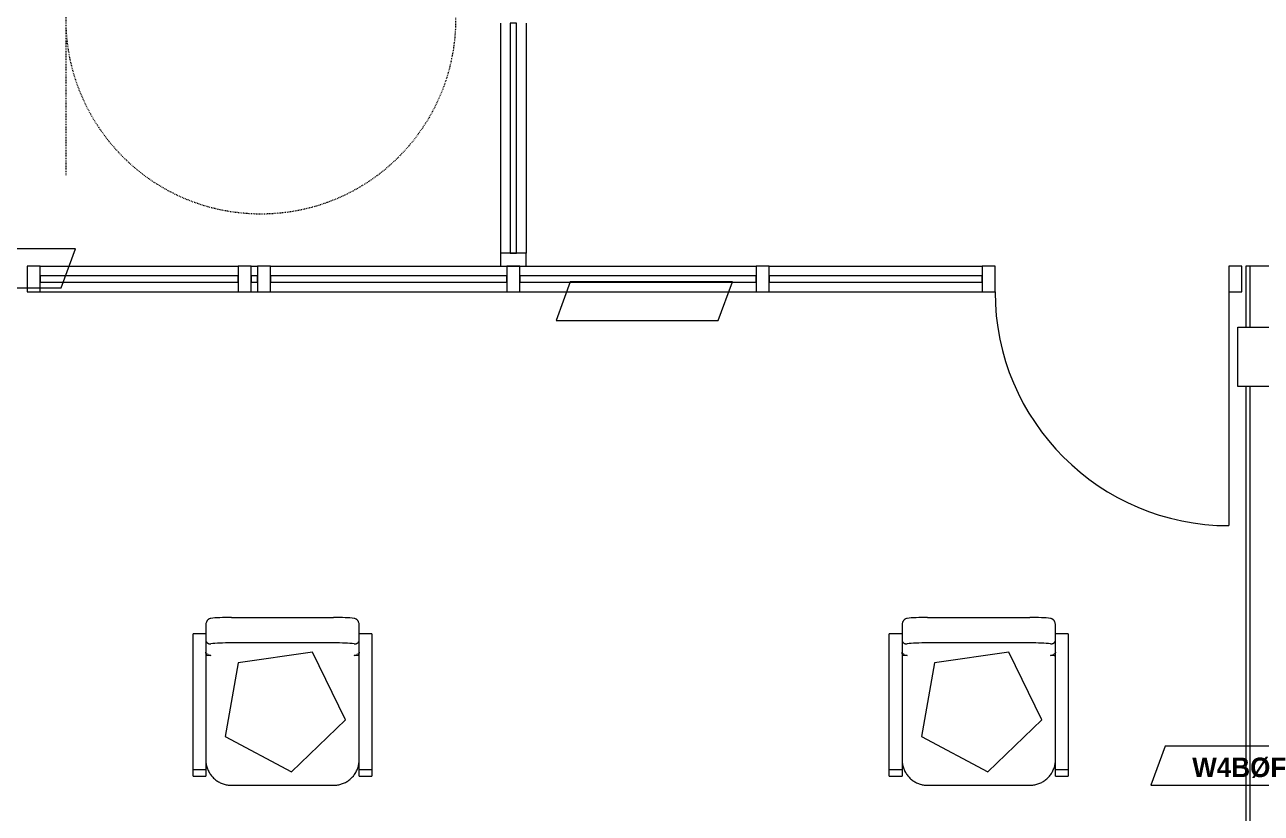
# Model space of a CAD drawing. Header units: inches. Extents: x -4010 to -1814, y 9846 to 12241.
# Drawn here: x -3826.8 to -3636.3, y 11195.8 to 11317.3 of the extents above; entities that cross this region are included whole.
import ezdxf

# ---------------------------------------------------------------- set-up
doc = ezdxf.new("R2010")
doc.units = ezdxf.units.IN
doc.header["$MEASUREMENT"] = 0
doc.linetypes.add('Dash', pattern=[0.25, 0.125, -0.125])
for name, color, linetype, lineweight in [('0-1', 7, 'Continuous', 5), ('0-2', 7, 'Continuous', 9), ('A-DOOR-1', 7, 'Continuous', 9), ('A-GENM-HDLN-1', 7, 'Dash', 9), ('A-GLAZ-CURT-1', 7, 'Continuous', 9), ('A-GLAZ-CWMG-1', 7, 'Continuous', 9), ('A-WALL-1', 7, 'Continuous', 9), ('A-WALL-2', 250, 'Continuous', 18), ('A-WALL-IDEN', 211, 'Continuous', 9), ('E-FIRE-1', 7, 'Continuous', 9), ('I-FURN-1', 7, 'Continuous', 9)]:
    doc.layers.add(name, color=color, linetype=linetype, lineweight=lineweight)
doc.styles.add('Century Gothic_B_1', font='GOTHICB.TTF', dxfattribs={"height": 3})

# ---------------------------------------------------------------- blocks, each defined once
blk = doc.blocks.new('STOREFRONT DOOR - ALUM_ STILE W_ GLASS INSET-2189326-UNIT PLANS - 1ST FLOOR')
at = {"layer": 'A-DOOR-1'}
blk.add_line((-18, 2), (-18, 38), dxfattribs=at)
blk.add_arc((-18, 2), 36, 0, 90, dxfattribs=at)
blk = doc.blocks.new('Rectangular Mullion - 2_ x 4_ - EXTERIOR-2141111-UNIT PLANS - 1ST FLOOR')
at = {"layer": 'A-GLAZ-CWMG-1'}
for p, q in [((-2, 2), (0, 2)), ((-2, -2), (-2, 2)), ((0, 2), (0, -2)), ((0, -2), (-2, -2))]:
    blk.add_line(p, q, dxfattribs=at)
blk = doc.blocks.new('System Panel - Glazed-2151384-UNIT PLANS - 1ST FLOOR')
at = {"layer": 'A-GLAZ-CURT-1'}
for p, q in [((16.4, 0.5), (-16.4, 0.5)), ((-16.4, 0.5), (-16.4, -0.5)), ((16.4, -0.5), (16.4, 0.5)), ((-16.4, -0.5), (16.4, -0.5))]:
    blk.add_line(p, q, dxfattribs=at)
blk = doc.blocks.new('System Panel - Glazed-2151385-UNIT PLANS - 1ST FLOOR')
at = {"layer": 'A-GLAZ-CURT-1'}
for p, q in [((18.2, 0.5), (-18.2, 0.5)), ((-18.2, 0.5), (-18.2, -0.5)), ((18.2, -0.5), (18.2, 0.5)), ((-18.2, -0.5), (18.2, -0.5))]:
    blk.add_line(p, q, dxfattribs=at)
blk = doc.blocks.new('System Panel - Glazed-2151386-UNIT PLANS - 1ST FLOOR')
at = {"layer": 'A-GLAZ-CURT-1'}
for p, q in [((0.5, 0.5), (-0.5, 0.5)), ((-0.5, 0.5), (-0.5, -0.5)), ((0.5, -0.5), (0.5, 0.5)), ((-0.5, -0.5), (0.5, -0.5))]:
    blk.add_line(p, q, dxfattribs=at)
blk = doc.blocks.new('Rectangular Mullion - 2_ x 4_ - EXTERIOR-1900241-UNIT PLANS - 1ST FLOOR')
at = {"layer": 'A-GLAZ-CWMG-1'}
for p, q in [((-3712.12, 11280.16), (-3679.32, 11280.16)), ((-3712.12, 11276.16), (-3679.32, 11276.16))]:
    blk.add_line(p, q, dxfattribs=at)
blk = doc.blocks.new('Rectangular Mullion - 2_ x 4_ - EXTERIOR-1890807-UNIT PLANS - 1ST FLOOR')
at = {"layer": 'A-GLAZ-CWMG-1'}
for p, q in [((-3749.52, 11280.16), (-3714.12, 11280.16)), ((-3750.52, 11276.16), (-3714.12, 11276.16))]:
    blk.add_line(p, q, dxfattribs=at)
blk = doc.blocks.new('Rectangular Mullion - 2_ x 4_ - EXTERIOR-V51-UNIT PLANS - 1ST FLOOR')
at = {"layer": 'A-GLAZ-CWMG-1'}
for p, q in [((-3788.92, 11280.16), (-3753.52, 11280.16)), ((-3788.92, 11276.16), (-3752.52, 11276.16))]:
    blk.add_line(p, q, dxfattribs=at)
blk = doc.blocks.new('Rectangular Mullion - 2_ x 4_ - EXTERIOR-1900076-UNIT PLANS - 1ST FLOOR')
at = {"layer": 'A-GLAZ-CWMG-1'}
for p, q in [((-3791.92, 11280.16), (-3790.92, 11280.16)), ((-3791.92, 11276.16), (-3790.92, 11276.16))]:
    blk.add_line(p, q, dxfattribs=at)
blk = doc.blocks.new('Rectangular Mullion - 2_ x 4_ - EXTERIOR-2141107-UNIT PLANS - 1ST FLOOR')
at = {"layer": 'A-GLAZ-CWMG-1'}
for p, q in [((-1, 2), (1, 2)), ((-1, -2), (-1, 2)), ((1, 2), (1, -2)), ((1, -2), (-1, -2))]:
    blk.add_line(p, q, dxfattribs=at)
blk = doc.blocks.new('Rectangular Mullion - 2_ x 4_ - EXTERIOR-2141106-UNIT PLANS - 1ST FLOOR')
at = {"layer": 'A-GLAZ-CWMG-1'}
for p, q in [((-1, 2), (1, 2)), ((-1, -2), (-1, 2)), ((1, 2), (1, -2)), ((1, -2), (-1, -2))]:
    blk.add_line(p, q, dxfattribs=at)
blk = doc.blocks.new('System Panel - Glazed-2151387-UNIT PLANS - 1ST FLOOR')
at = {"layer": 'A-GLAZ-CURT-1'}
for p, q in [((15.25, 0.5), (-15.25, 0.5)), ((-15.25, 0.5), (-15.25, -0.5)), ((15.25, -0.5), (15.25, 0.5)), ((-15.25, -0.5), (15.25, -0.5))]:
    blk.add_line(p, q, dxfattribs=at)
blk = doc.blocks.new('System Panel - Glazed-2151146-UNIT PLANS - 1ST FLOOR')
at = {"layer": 'A-GLAZ-CURT-1'}
for p, q in [((17.7, 0.5), (-17.7, 0.5)), ((-17.7, 0.5), (-17.7, -0.5)), ((17.7, -0.5), (17.7, 0.5)), ((-17.7, -0.5), (17.7, -0.5))]:
    blk.add_line(p, q, dxfattribs=at)
blk = doc.blocks.new('Rectangular Mullion - 2_ x 4_ - EXTERIOR-1890816-UNIT PLANS - 1ST FLOOR')
at = {"layer": 'A-GLAZ-CWMG-1'}
for p, q in [((-3753.52, 11317.56), (-3753.52, 11282.16)), ((-3749.52, 11317.56), (-3749.52, 11282.16))]:
    blk.add_line(p, q, dxfattribs=at)
blk = doc.blocks.new('Office_chair_with_leather_seat_18133 - Office_chair_with_leather_seat_18133-1855774-UNIT PLANS - 1ST FLOOR')
at = {"layer": 'I-FURN-1'}
for p, q in [((10.24, 34.33), (10.24, 31.97)), ((14.17, 35.45), (29.92, 35.45)), ((33.86, 31.97), (33.86, 34.33)), ((10.24, 32.93), (8.27, 32.93)), ((8.27, 32.14), (8.27, 32.93)), ((35.83, 32.93), (33.86, 32.93)), ((35.83, 32.93), (35.83, 32.14)), ((8.27, 12.04), (8.27, 32.14)), ((10.24, 31.97), (10.24, 30.2)), ((10.24, 31.1), (10.24, 12.04)), ((29.92, 31.53), (14.17, 31.53)), ((33.86, 30.2), (33.86, 31.97)), ((33.86, 12.04), (33.86, 31.1)), ((35.83, 32.14), (35.83, 12.04)), ((10.3, 30.08), (10.31, 30.06)), ((10.41, 29.91), (10.45, 29.87)), ((10.53, 29.79), (10.58, 29.75)), ((10.69, 29.69), (10.73, 29.67)), ((10.85, 29.64), (11.02, 29.62)), ((26.68, 30.1), (15.22, 28.49)), ((31.75, 19.7), (26.68, 30.1)), ((33.07, 29.62), (33.25, 29.64)), ((33.37, 29.67), (33.41, 29.69)), ((33.52, 29.75), (33.56, 29.79)), ((33.64, 29.87), (33.69, 29.91)), ((33.78, 30.06), (33.79, 30.08)), ((15.22, 28.49), (13.21, 17.1)), ((23.43, 11.67), (31.75, 19.7)), ((13.21, 17.1), (23.43, 11.67)), ((8.27, 11.02), (8.27, 12.04)), ((8.27, 12.04), (10.24, 12.04)), ((10.24, 12.04), (10.24, 11.02)), ((33.86, 11.02), (33.86, 12.04)), ((33.86, 12.04), (35.83, 12.04)), ((35.83, 12.04), (35.83, 11.02)), ((8.27, 11.02), (10.24, 11.02)), ((14.17, 9.6), (29.92, 9.6)), ((33.86, 11.02), (35.83, 11.02))]:
    blk.add_line(p, q, dxfattribs=at)
at = {"layer": 'I-FURN-1', "flags": 128}
for points in [[(11.02, 29.62), (10.85, 29.61), (10.68, 29.61), (10.53, 29.6), (10.41, 29.59), (10.31, 29.58), (10.26, 29.56), (10.24, 29.55)], [(10.25, 30.25), (10.26, 30.23), (10.26, 30.21)], [(33.86, 29.55), (33.84, 29.56), (33.78, 29.58), (33.69, 29.59), (33.56, 29.6), (33.41, 29.61), (33.25, 29.61), (33.07, 29.62)], [(33.83, 30.21), (33.84, 30.23), (33.84, 30.25)], [(10.24, 13.54), (10.24, 13.38), (10.25, 13.22), (10.26, 13.07), (10.29, 12.91), (10.31, 12.76), (10.35, 12.6), (10.39, 12.45), (10.44, 12.3), (10.49, 12.15), (10.55, 12.01), (10.61, 11.86), (10.68, 11.72), (10.76, 11.58), (10.84, 11.45), (10.92, 11.32), (11.02, 11.19), (11.11, 11.06), (11.21, 10.94), (11.32, 10.83), (11.43, 10.71), (11.55, 10.61), (11.66, 10.5), (11.79, 10.41), (11.92, 10.31), (12.05, 10.23), (12.18, 10.14), (12.32, 10.07), (12.46, 10), (12.6, 9.93), (12.75, 9.87), (12.89, 9.82), (13.04, 9.77), (13.2, 9.73), (13.35, 9.69), (13.5, 9.66), (13.66, 9.64), (13.82, 9.62), (13.97, 9.61), (14.13, 9.6), (14.17, 9.6)], [(29.92, 9.6), (30.08, 9.61), (30.24, 9.61), (30.39, 9.63), (30.55, 9.65), (30.7, 9.68), (30.86, 9.71), (31.01, 9.76), (31.16, 9.8), (31.31, 9.85), (31.45, 9.91), (31.6, 9.98), (31.74, 10.05), (31.88, 10.12), (32.01, 10.2), (32.14, 10.29), (32.27, 10.38), (32.4, 10.48), (32.52, 10.58), (32.63, 10.69), (32.75, 10.8), (32.85, 10.91), (32.96, 11.03), (33.05, 11.15), (33.15, 11.28), (33.23, 11.41), (33.32, 11.55), (33.39, 11.68), (33.46, 11.82), (33.53, 11.97), (33.59, 12.11), (33.64, 12.26), (33.69, 12.41), (33.74, 12.56), (33.77, 12.72), (33.8, 12.87), (33.82, 13.03), (33.84, 13.18), (33.85, 13.34), (33.86, 13.5), (33.86, 13.54)]]:
    blk.add_lwpolyline(points, dxfattribs=at)
at = {"layer": 'I-FURN-1'}
for centre, major_axis, ratio, start_param, end_param in [((14.17, 35.11), (3.94, 0), 0.087156, 1.570796, 2.498092), ((29.92, 35.11), (3.94, 0), 0.087156, 0.643501, 1.570796), ((14.17, 31.19), (3.94, 0), 0.087156, 1.570796, 2.498092), ((29.92, 31.19), (3.94, 0), 0.087156, 0.643501, 1.570796), ((11.02, 30.09), (0.787, 0), 0.996195, 3.78404, 3.828293), ((33.07, 30.09), (0.787, 0), 0.996195, 5.596484, 5.640737)]:
    blk.add_ellipse(centre, major_axis=major_axis, ratio=ratio, start_param=start_param, end_param=end_param, dxfattribs=at)
for points, knots in [([(11.02, 35.32), (10.93, 35.3), (10.81, 35.27), (10.69, 35.2), (10.62, 35.15), (10.58, 35.11), (10.54, 35.08), (10.48, 35.02), (10.43, 34.95), (10.37, 34.85), (10.3, 34.72), (10.25, 34.54), (10.24, 34.4), (10.24, 34.33)], [0, 0, 0, 0, 0.166667, 0.25, 0.291667, 0.333333, 0.375, 0.416667, 0.5, 0.583333, 0.666667, 0.833333, 1, 1, 1, 1]), ([(33.86, 34.33), (33.86, 34.4), (33.84, 34.54), (33.79, 34.72), (33.73, 34.85), (33.67, 34.95), (33.61, 35.02), (33.56, 35.08), (33.52, 35.11), (33.47, 35.15), (33.41, 35.2), (33.28, 35.27), (33.16, 35.3), (33.07, 35.32)], [0, 0, 0, 0, 0.166667, 0.333333, 0.416667, 0.5, 0.583333, 0.625, 0.666667, 0.708333, 0.75, 0.833333, 1, 1, 1, 1]), ([(10.24, 31.97), (10.24, 31.92), (10.25, 31.83), (10.3, 31.71), (10.37, 31.63), (10.43, 31.57), (10.48, 31.52), (10.54, 31.49), (10.58, 31.47), (10.62, 31.45), (10.69, 31.42), (10.81, 31.39), (10.93, 31.39), (11.02, 31.4)], [0, 0, 0, 0, 0.166667, 0.333333, 0.416667, 0.5, 0.583333, 0.625, 0.666667, 0.708333, 0.75, 0.833333, 1, 1, 1, 1]), ([(33.07, 31.4), (33.16, 31.39), (33.28, 31.39), (33.41, 31.42), (33.47, 31.45), (33.52, 31.47), (33.56, 31.49), (33.61, 31.52), (33.67, 31.57), (33.73, 31.63), (33.79, 31.71), (33.84, 31.83), (33.86, 31.92), (33.86, 31.97)], [0, 0, 0, 0, 0.166667, 0.25, 0.291667, 0.333333, 0.375, 0.416667, 0.5, 0.583333, 0.666667, 0.833333, 1, 1, 1, 1]), ([(10.28, 29.83), (10.28, 29.84), (10.26, 29.9), (10.24, 30), (10.24, 30.09), (10.24, 30.13)], [0.4360982, 0.4360982, 0.4360982, 0.4360982, 0.5, 0.75, 1, 1, 1, 1]), ([(10.3, 29.78), (10.3, 29.79), (10.29, 29.81), (10.29, 29.83), (10.28, 29.83)], [0.68937986, 0.68937986, 0.68937986, 0.68937986, 0.71428571, 0.73670923, 0.73670923, 0.73670923, 0.73670923]), ([(10.35, 29.69), (10.34, 29.7), (10.32, 29.74), (10.31, 29.77), (10.3, 29.78)], [0.1475436, 0.1475436, 0.1475436, 0.1475436, 0.25, 0.3351027, 0.3351027, 0.3351027, 0.3351027]), ([(10.38, 29.64), (10.37, 29.65), (10.36, 29.66), (10.35, 29.68), (10.35, 29.69)], [0.55589935, 0.55589935, 0.55589935, 0.55589935, 0.57142857, 0.60194532, 0.60194532, 0.60194532, 0.60194532]), ([(33.75, 29.69), (33.74, 29.68), (33.73, 29.66), (33.72, 29.65), (33.72, 29.64)], [0.39805468, 0.39805468, 0.39805468, 0.39805468, 0.42857143, 0.44410065, 0.44410065, 0.44410065, 0.44410065]), ([(33.79, 29.78), (33.78, 29.77), (33.77, 29.74), (33.75, 29.7), (33.75, 29.69)], [0.6648973, 0.6648973, 0.6648973, 0.6648973, 0.75, 0.8524564, 0.8524564, 0.8524564, 0.8524564]), ([(33.81, 29.83), (33.81, 29.83), (33.8, 29.81), (33.79, 29.79), (33.79, 29.78)], [0.26329077, 0.26329077, 0.26329077, 0.26329077, 0.28571429, 0.31062014, 0.31062014, 0.31062014, 0.31062014]), ([(33.86, 30.13), (33.86, 30.09), (33.85, 30), (33.83, 29.9), (33.81, 29.84), (33.81, 29.83)], [0, 0, 0, 0, 0.25, 0.5, 0.5639018, 0.5639018, 0.5639018, 0.5639018])]:
    blk.add_open_spline(points, degree=3, knots=knots, dxfattribs=at)
for points in [[(10.26, 29.94), (10.25, 29.95), (10.25, 29.96), (10.25, 29.97)], [(10.39, 29.62), (10.39, 29.62), (10.38, 29.63), (10.38, 29.64)], [(33.72, 29.64), (33.71, 29.63), (33.71, 29.62), (33.7, 29.62)], [(33.84, 29.97), (33.84, 29.96), (33.84, 29.95), (33.84, 29.94)]]:
    blk.add_open_spline(points, degree=3, dxfattribs=at)
blk = doc.blocks.new('Rectangular Mullion - 2_ x 4_ - EXTERIOR-1900084-UNIT PLANS - 1ST FLOOR')
at = {"layer": 'A-GLAZ-CWMG-1'}
for p, q in [((-3824.41, 11280.16), (-3793.92, 11280.16)), ((-3824.41, 11276.16), (-3793.92, 11276.16))]:
    blk.add_line(p, q, dxfattribs=at)
blk = doc.blocks.new('Rectangular Mullion - 2_ x 4_ - EXTERIOR-2141118-UNIT PLANS - 1ST FLOOR')
at = {"layer": 'A-GLAZ-CWMG-1'}
for p, q in [((0, 2), (-2, 2)), ((-2, 2), (-2, -2)), ((0, -2), (0, 2)), ((-2, -2), (0, -2))]:
    blk.add_line(p, q, dxfattribs=at)
blk = doc.blocks.new('Rectangular Mullion - 2_ x 4_ - EXTERIOR-2140860-UNIT PLANS - 1ST FLOOR')
at = {"layer": 'A-GLAZ-CWMG-1'}
for p, q in [((0, 2), (-2, 2)), ((-2, 2), (-2, -2)), ((0, -2), (0, 2)), ((-2, -2), (0, -2))]:
    blk.add_line(p, q, dxfattribs=at)
blk = doc.blocks.new('ADA Clearances - 5ft Circle-2180434-UNIT PLANS - 1ST FLOOR')
at = {"layer": 'A-GENM-HDLN-1'}
blk.add_line((30, 24), (30, -24), dxfattribs=at)
blk.add_circle((0, 0), 30, dxfattribs=at)
blk = doc.blocks.new('104416 - Fire Extinguishers - Wall - Class A - Light - 2A-2205595-UNIT PLANS - 1ST FLOOR')
at = {"layer": 'E-FIRE-1'}
for p, q in [((13.19, 2.63), (13.19, 2.37)), ((23.19, 2.63), (13.19, 2.63)), ((13.19, 2.63), (23.19, 2.63)), ((13.19, 2.63), (13.19, 2.37)), ((23.19, 2.37), (13.19, 2.37)), ((13.63, -3.62), (13.63, 2.37)), ((14.41, 2.88), (14.44, 2.88)), ((14.41, 2.63), (14.41, 2.88)), ((14.44, 2.88), (14.84, 2.88)), ((14.44, 2.63), (14.44, 2.88)), ((14.84, 2.88), (15.03, 2.88)), ((14.84, 2.63), (14.84, 2.88)), ((15.03, 2.88), (15.11, 2.88)), ((15.03, 2.63), (15.03, 2.88)), ((15.11, 2.88), (15.24, 2.88)), ((15.11, 2.63), (15.11, 2.88)), ((15.24, 2.88), (15.51, 2.88)), ((15.24, 2.63), (15.24, 2.88)), ((15.51, 2.88), (15.73, 2.88)), ((15.51, 2.63), (15.51, 2.88)), ((15.73, 2.88), (15.87, 2.88)), ((15.73, 2.63), (15.73, 2.88)), ((15.87, 2.88), (15.91, 2.88)), ((15.87, 2.63), (15.87, 2.88)), ((15.91, 2.88), (15.94, 2.88)), ((15.91, 2.63), (15.91, 2.88)), ((15.94, 2.63), (15.94, 2.88)), ((22.75, 2.37), (22.75, -3.62)), ((23.19, 2.37), (23.19, 2.63)), ((23.19, 2.37), (23.19, 2.63)), ((22.75, -3.62), (13.63, -3.62))]:
    blk.add_line(p, q, dxfattribs=at)
blk = doc.blocks.new('CTR - 1st Phase - Common Walls_rvt-1-UNIT PLANS - 1ST FLOOR')
at = {"layer": 'A-WALL-1'}
for p, q in [((-3633.95, 11280.16), (-3638.7, 11280.16)), ((-3638.7, 11280.16), (-3638.7, 11270.73)), ((-3638.7, 11261.6), (-3638.7, 11130.44))]:
    blk.add_line(p, q, dxfattribs=at)
at = {"layer": 'A-WALL-2'}
for p, q in [((-3638.07, 11280.16), (-3638.07, 11270.73)), ((-3638.07, 11261.6), (-3638.07, 11130.44))]:
    blk.add_line(p, q, dxfattribs=at)
at = {"layer": '0-2'}
for name, p, rotation in [('ADA Clearances - 5ft Circle-2180434-UNIT PLANS - 1ST FLOOR', (-3790.41, 11318.16), 180), ('System Panel - Glazed-2151146-UNIT PLANS - 1ST FLOOR', (-3751.52, 11299.86), 89.99999999999909), ('Rectangular Mullion - 2_ x 4_ - EXTERIOR-2141118-UNIT PLANS - 1ST FLOOR', (-3751.52, 11280.16), 269.9999999999991), ('System Panel - Glazed-2151387-UNIT PLANS - 1ST FLOOR', (-3809.16, 11278.16), 180), ('System Panel - Glazed-2151386-UNIT PLANS - 1ST FLOOR', (-3791.42, 11278.16), 180), ('System Panel - Glazed-2151385-UNIT PLANS - 1ST FLOOR', (-3770.72, 11278.16), 180), ('System Panel - Glazed-2151385-UNIT PLANS - 1ST FLOOR', (-3732.32, 11278.16), 180), ('System Panel - Glazed-2151384-UNIT PLANS - 1ST FLOOR', (-3695.72, 11278.16), 180), ('STOREFRONT DOOR - ALUM_ STILE W_ GLASS INSET-2189326-UNIT PLANS - 1ST FLOOR', (-3659.32, 11278.16), 180), ('104416 - Fire Extinguishers - Wall - Class A - Light - 2A-2205595-UNIT PLANS - 1ST FLOOR', (-3636.32, 11284.35), 269.9999999999988)]:
    blk.add_blockref(name, p, dxfattribs=dict(at, rotation=rotation))
for name, p in [('Rectangular Mullion - 2_ x 4_ - EXTERIOR-1890816-UNIT PLANS - 1ST FLOOR', (0, 0)), ('Rectangular Mullion - 2_ x 4_ - EXTERIOR-1900084-UNIT PLANS - 1ST FLOOR', (0, 0)), ('Rectangular Mullion - 2_ x 4_ - EXTERIOR-1900076-UNIT PLANS - 1ST FLOOR', (0, 0)), ('Rectangular Mullion - 2_ x 4_ - EXTERIOR-V51-UNIT PLANS - 1ST FLOOR', (0, 0)), ('Rectangular Mullion - 2_ x 4_ - EXTERIOR-1890807-UNIT PLANS - 1ST FLOOR', (0, 0)), ('Rectangular Mullion - 2_ x 4_ - EXTERIOR-1900241-UNIT PLANS - 1ST FLOOR', (0, 0)), ('Rectangular Mullion - 2_ x 4_ - EXTERIOR-2140860-UNIT PLANS - 1ST FLOOR', (-3639.32, 11278.16)), ('Office_chair_with_leather_seat_18133 - Office_chair_with_leather_seat_18133-1855774-UNIT PLANS - 1ST FLOOR', (-3809.12, 11190.56)), ('Office_chair_with_leather_seat_18133 - Office_chair_with_leather_seat_18133-1855774-UNIT PLANS - 1ST FLOOR', (-3701.88, 11190.56))]:
    blk.add_blockref(name, p, dxfattribs=at)
at = {"layer": '0-2', "extrusion": (0, 0, -1)}
for name, p in [('Rectangular Mullion - 2_ x 4_ - EXTERIOR-2141111-UNIT PLANS - 1ST FLOOR', (3826.41, 11278.16)), ('Rectangular Mullion - 2_ x 4_ - EXTERIOR-2141106-UNIT PLANS - 1ST FLOOR', (3792.92, 11278.16)), ('Rectangular Mullion - 2_ x 4_ - EXTERIOR-2141106-UNIT PLANS - 1ST FLOOR', (3789.92, 11278.16)), ('Rectangular Mullion - 2_ x 4_ - EXTERIOR-2141106-UNIT PLANS - 1ST FLOOR', (3751.52, 11278.16)), ('Rectangular Mullion - 2_ x 4_ - EXTERIOR-2141106-UNIT PLANS - 1ST FLOOR', (3713.12, 11278.16)), ('Rectangular Mullion - 2_ x 4_ - EXTERIOR-2141107-UNIT PLANS - 1ST FLOOR', (3678.32, 11278.16))]:
    blk.add_blockref(name, p, dxfattribs=at)
blk = doc.blocks.new('Wall Tag - Arch Wall-3956453-UNIT PLANS - 1ST FLOOR')
at = {"layer": 'A-WALL-IDEN'}
for p, q in [((-0.3561, 0.0937), (-0.4244, -0.0937)), ((0.4244, 0.0937), (-0.3561, 0.0937)), ((0.3561, -0.0937), (0.4244, 0.0937)), ((-0.4244, -0.0937), (0.3561, -0.0937))]:
    blk.add_line(p, q, dxfattribs=at)

msp = doc.modelspace()

# ---------------------------------------------------------------- block references
at = {"layer": '0-1'}
msp.add_blockref('CTR - 1st Phase - Common Walls_rvt-1-UNIT PLANS - 1ST FLOOR', (0, 0), dxfattribs=at)
at = {"layer": 'A-WALL-IDEN', "xscale": 31.99999999999999, "yscale": 31.99999999999999, "zscale": 31.99999999999999}
for p in [(-3832.55503, 11279.7894), (-3731.36749, 11274.74638), (-3639.74175, 11203.1769)]:
    msp.add_blockref('Wall Tag - Arch Wall-3956453-UNIT PLANS - 1ST FLOOR', p, dxfattribs=at)

# ---------------------------------------------------------------- texts
at = {"layer": 'A-WALL-IDEN', "insert": (-3646.95767, 11204.42443), "char_height": 3, "width": 17.372, "attachment_point": 1, "style": 'Century Gothic_B_1'}
msp.add_mtext('W4BØF', dxfattribs=at)

doc.saveas('drawing.dxf')
